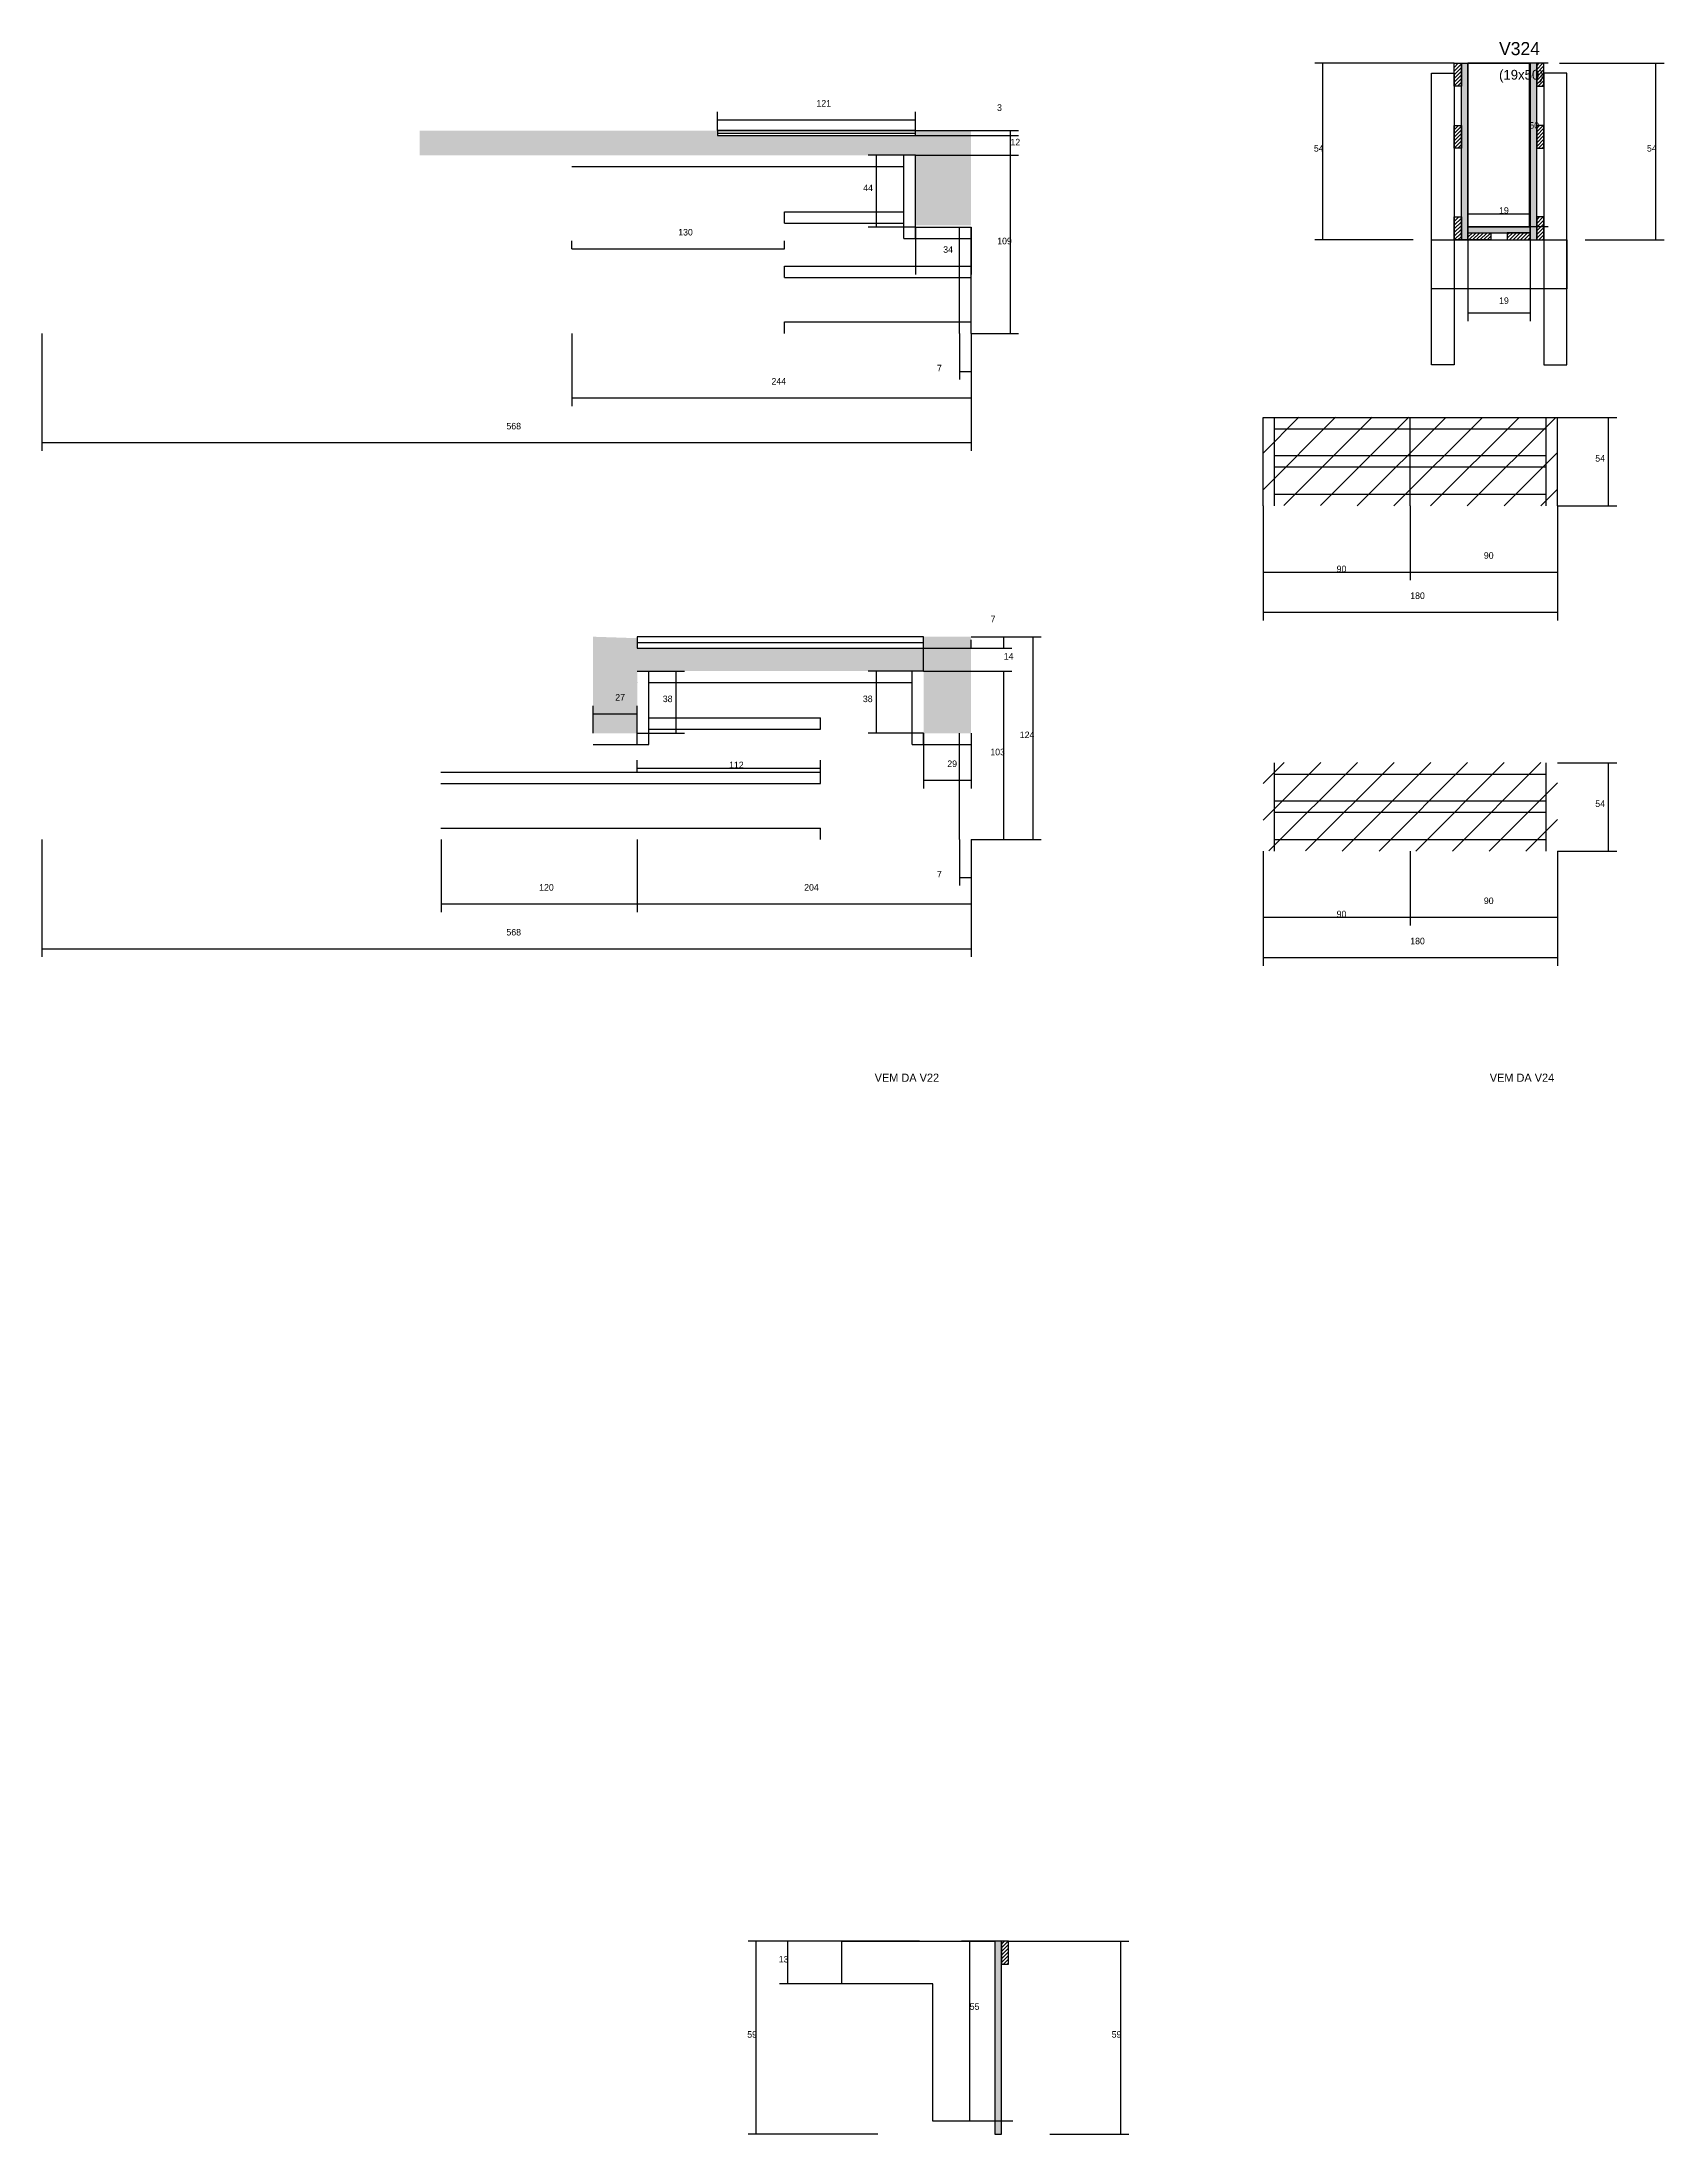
# Model space of a CAD drawing. Header units: metres. Extents: x 2301 to 3292, y 1188 to 2468.
import ezdxf

# ---------------------------------------------------------------- set-up
doc = ezdxf.new("R2010")
doc.units = ezdxf.units.M
for name, color, linetype in [('CONCRETO', 251, 'Continuous'), ('COTA', 241, 'Continuous'), ('Cota Seção (2x)', 4, 'Continuous'), ('Hachura', 253, 'Continuous'), ('Madeira', 126, 'Continuous'), ('Painéis', 200, 'Continuous'), ('REAPROVEITAMENTO', 251, 'Continuous'), ('SARR_2.2x7', 40, 'Continuous'), ('SARR_3.5x7', 81, 'Continuous'), ('SARR_EDITAR', 141, 'Continuous'), ('Texto Seção', 7, 'Continuous')]:
    doc.layers.add(name, color=color, linetype=linetype)

msp = doc.modelspace()

# ---------------------------------------------------------------- hatches: boundary and pattern name
at = {"layer": 'COTA'}
h = msp.add_hatch(dxfattribs=at)
h.set_pattern_fill('AR-CONC', scale=0.03)
h.paths.add_polyline_path([(2713.7, 2410.7), (2713.7, 2413.7), (2713.7, 2413.7), (2531.7, 2413.7), (2531.7, 2413.7), (2531.7, 2398.7), (2531.7, 2398.7), (2834.7, 2398.7), (2834.7, 2398.7), (2834.7, 2355.7), (2834.7, 2355.7), (2868.7, 2355.7), (2868.7, 2355.7), (2868.6, 2413.7), (2868.6, 2413.7), (2834.7, 2413.7), (2834.7, 2413.7), (2834.7, 2410.7), (2834.7, 2410.7), (2713.7, 2410.7)])
h = msp.add_hatch(dxfattribs=at)
h.set_pattern_fill('AR-CONC', scale=0.03)
h.paths.add_polyline_path([(2839.7, 2083.2), (2664.7, 2083.2), (2664.7, 2083.2), (2664.7, 2045.2), (2664.7, 2045.2), (2637.7, 2045.2), (2637.7, 2045.2), (2637.7, 2104.2), (2637.7, 2104.2), (2664.7, 2103.3), (2664.7, 2103.3), (2664.7, 2097.2), (2664.7, 2097.2), (2839.7, 2097.2), (2839.7, 2097.2), (2839.7, 2104.2), (2839.7, 2104.2), (2868.7, 2104.2), (2868.7, 2104.2), (2868.7, 2045.2), (2868.7, 2045.2), (2839.7, 2045.2), (2839.7, 2045.2), (2839.7, 2083.2)])
at = {"layer": 'Hachura'}
h = msp.add_hatch(dxfattribs=at)
h.set_pattern_fill('ANSI31', scale=0.5)
h.paths.add_polyline_path([(3168.5, 2440.9), (3164.1, 2440.9), (3164.1, 2440.9), (3164.1, 2454.9), (3164.1, 2454.9), (3168.5, 2454.9), (3168.5, 2454.9), (3168.5, 2440.9)])
h = msp.add_hatch(color=8, dxfattribs=at)
h.dxf.hatch_style = 1
h.paths.add_polyline_path([(3172.5, 2454.9), (3168.5, 2454.9), (3168.5, 2454.9), (3168.5, 2346.9), (3168.5, 2346.9), (3172.5, 2346.9), (3172.5, 2346.9), (3172.5, 2454.9)])
h = msp.add_hatch(color=8, dxfattribs=at)
h.dxf.hatch_style = 1
h.paths.add_polyline_path([(3214.5, 2454.9), (3210.5, 2454.9), (3210.5, 2454.9), (3210.5, 2346.9), (3210.5, 2346.9), (3214.5, 2346.9), (3214.5, 2346.9), (3214.5, 2454.9)])
h = msp.add_hatch(dxfattribs=at)
h.set_pattern_fill('ANSI31', scale=0.5)
h.paths.add_polyline_path([(3214.5, 2440.9), (3218.9, 2440.9), (3218.9, 2440.9), (3218.9, 2454.9), (3218.9, 2454.9), (3214.5, 2454.9), (3214.5, 2454.9), (3214.5, 2440.9)])
h = msp.add_hatch(dxfattribs=at)
h.set_pattern_fill('ANSI31', scale=0.5)
h.paths.add_polyline_path([(3168.5, 2402.9), (3164.1, 2402.9), (3164.1, 2402.9), (3164.1, 2416.9), (3164.1, 2416.9), (3168.5, 2416.9), (3168.5, 2416.9), (3168.5, 2402.9)])
h = msp.add_hatch(dxfattribs=at)
h.set_pattern_fill('ANSI31', scale=0.5)
h.paths.add_polyline_path([(3214.5, 2402.9), (3218.9, 2402.9), (3218.9, 2402.9), (3218.9, 2416.9), (3218.9, 2416.9), (3214.5, 2416.9), (3214.5, 2416.9), (3214.5, 2402.9)])
h = msp.add_hatch(dxfattribs=at)
h.set_pattern_fill('ANSI31', scale=0.5)
h.paths.add_polyline_path([(3168.5, 2346.9), (3164.1, 2346.9), (3164.1, 2346.9), (3164.1, 2360.9), (3164.1, 2360.9), (3168.5, 2360.9), (3168.5, 2360.9), (3168.5, 2346.9)])
h = msp.add_hatch(color=8, dxfattribs=at)
h.dxf.hatch_style = 1
h.paths.add_polyline_path([(3210.5, 2351.3), (3210.5, 2354.9), (3210.5, 2354.9), (3172.5, 2354.9), (3172.5, 2354.9), (3172.5, 2351.3), (3172.5, 2351.3), (3210.5, 2351.3)])
h = msp.add_hatch(dxfattribs=at)
h.set_pattern_fill('ANSI31', scale=0.5)
h.paths.add_polyline_path([(3214.5, 2346.9), (3218.9, 2346.9), (3218.9, 2346.9), (3218.9, 2360.9), (3218.9, 2360.9), (3214.5, 2360.9), (3214.5, 2360.9), (3214.5, 2346.9)])
h = msp.add_hatch(dxfattribs=at)
h.set_pattern_fill('ANSI31', scale=0.5)
h.paths.add_polyline_path([(3172.5, 2346.9), (3172.5, 2351.3), (3172.5, 2351.3), (3186.5, 2351.3), (3186.5, 2351.3), (3186.5, 2346.9), (3186.5, 2346.9), (3172.5, 2346.9)])
h = msp.add_hatch(dxfattribs=at)
h.set_pattern_fill('ANSI31', scale=0.5)
h.paths.add_polyline_path([(3210.5, 2346.9), (3210.5, 2351.3), (3210.5, 2351.3), (3196.5, 2351.3), (3196.5, 2351.3), (3196.5, 2346.9), (3196.5, 2346.9), (3210.5, 2346.9)])
h = msp.add_hatch(color=8, dxfattribs=at)
h.dxf.hatch_style = 1
h.paths.add_polyline_path([(2887.3, 1306.4), (2883.3, 1306.4), (2883.3, 1306.4), (2883.3, 1188.4), (2883.3, 1188.4), (2887.3, 1188.4), (2887.3, 1188.4), (2887.3, 1306.4)])
h = msp.add_hatch(dxfattribs=at)
h.set_pattern_fill('ANSI31', scale=0.5)
h.paths.add_polyline_path([(2887.3, 1292.4), (2891.7, 1292.4), (2891.7, 1292.4), (2891.7, 1306.4), (2891.7, 1306.4), (2887.3, 1306.4), (2887.3, 1306.4), (2887.3, 1292.4)])
at = {"layer": 'REAPROVEITAMENTO'}
h = msp.add_hatch(dxfattribs=at)
h.set_pattern_fill('ANSI31', scale=5)
h.paths.add_polyline_path([(3227.2, 2184.2), (3227.2, 2238.3), (3227.2, 2238.3), (3047.2, 2238.5), (3047.2, 2238.5), (3047.2, 2184.4), (3047.2, 2184.4), (3227.2, 2184.2)])
h = msp.add_hatch(dxfattribs=at)
h.set_pattern_fill('ANSI31', scale=5)
h.paths.add_polyline_path([(3227.2, 1973), (3227.2, 2027.2), (3227.2, 2027.2), (3047.2, 2027.3), (3047.2, 2027.3), (3047.2, 1973.2), (3047.2, 1973.2), (3227.2, 1973)])

# ---------------------------------------------------------------- linework, layer by layer
at = {"layer": 'CONCRETO'}
for points in [[(3172.5, 2454.9), (3172.5, 2454.9), (3210.5, 2454.9), (3210.5, 2426.9), (3210.5, 2426.9), (3210.5, 2354.9), (3172.5, 2354.9), (3172.5, 2454.9)], [(3172.5, 2354.9), (3210.5, 2354.9), (3210.5, 2454.9), (3172.5, 2454.9)], [(2789.7, 1280.4), (2789.7, 1306.4), (2845.3, 1306.4), (2845.3, 1306.4), (2883.3, 1306.4), (2883.3, 1196.4), (2845.3, 1196.4), (2845.3, 1280.4)]]:
    msp.add_lwpolyline(points, close=True, dxfattribs=at)
at = {"layer": 'COTA'}
for p, q in [((3164.1, 2454.9), (3078.8, 2454.9)), ((3083.8, 2346.9), (3083.8, 2454.9)), ((3228.5, 2454.9), (3292.4, 2454.9)), ((3287.4, 2346.9), (3287.4, 2454.9)), ((2713.7, 2413.7), (2713.7, 2425.3)), ((2713.7, 2420.3), (2834.7, 2420.3)), ((2834.7, 2413.7), (2834.7, 2425.3)), ((2834.7, 2413.7), (2897.8, 2413.7)), ((2834.7, 2410.7), (2897.8, 2410.7)), ((2834.7, 2410.7), (2897.8, 2410.7)), ((2892.8, 2410.7), (2892.8, 2413.7)), ((2892.8, 2398.7), (2892.8, 2410.7)), ((2834.7, 2398.7), (2805.9, 2398.7)), ((2810.9, 2354.7), (2810.9, 2398.7)), ((2834.7, 2398.7), (2897.8, 2398.7)), ((2834.7, 2398.7), (2897.8, 2398.7)), ((2892.8, 2289.7), (2892.8, 2398.7)), ((2834.7, 2354.7), (2805.9, 2354.7)), ((2834.7, 2354.7), (2834.7, 2325.8)), ((2868.7, 2354.7), (2868.7, 2325.8)), ((2624.7, 2341.4), (2624.7, 2346.4)), ((2754.7, 2341.4), (2754.7, 2346.4)), ((3138.9, 2346.9), (3078.8, 2346.9)), ((3172.5, 2346.9), (3172.5, 2297.2)), ((3210.5, 2346.9), (3210.5, 2297.2)), ((3244.1, 2346.9), (3292.4, 2346.9)), ((2624.7, 2341.4), (2754.7, 2341.4)), ((2834.7, 2330.8), (2868.7, 2330.8)), ((3172.5, 2302.2), (3210.5, 2302.2)), ((2300.7, 2289.7), (2300.7, 2217.9)), ((2624.7, 2289.7), (2624.7, 2245.3)), ((2861.7, 2289.7), (2861.7, 2261.5)), ((2868.7, 2289.7), (2868.7, 2245.3)), ((2868.7, 2289.7), (2897.8, 2289.7)), ((2868.7, 2289.7), (2868.7, 2261.5)), ((2868.7, 2289.7), (2868.7, 2217.9)), ((2861.7, 2266.5), (2868.7, 2266.5)), ((2624.7, 2250.3), (2868.7, 2250.3)), ((3227.2, 2238.3), (3263.4, 2238.3)), ((3258.4, 2184.3), (3258.4, 2238.3)), ((2300.7, 2222.9), (2868.7, 2222.9)), ((3047.2, 2184.3), (3047.2, 2138.7)), ((3047.2, 2184.3), (3047.2, 2114.2)), ((3137.2, 2184.3), (3137.2, 2138.7)), ((3137.2, 2184.3), (3137.2, 2138.7)), ((3227.2, 2184.3), (3227.2, 2138.7)), ((3227.2, 2184.3), (3227.2, 2114.2)), ((3227.2, 2184.3), (3263.4, 2184.3)), ((3047.2, 2143.7), (3137.2, 2143.7)), ((3137.2, 2143.7), (3227.2, 2143.7)), ((3047.2, 2119.2), (3227.2, 2119.2)), ((2839.7, 2083.2), (2839.7, 2102.2)), ((2868.7, 2104.2), (2893.7, 2104.2)), ((2868.7, 2104.2), (2911.6, 2104.2)), ((2868.7, 2097.2), (2868.7, 2102.2)), ((2888.7, 2097.2), (2888.7, 2104.2)), ((2906.6, 1980.2), (2906.6, 2104.2)), ((2839.7, 2097.2), (2868.7, 2097.2)), ((2868.7, 2097.2), (2893.7, 2097.2)), ((2664.7, 2083.2), (2693.5, 2083.2)), ((2688.5, 2045.2), (2688.5, 2083.2)), ((2839.7, 2083.2), (2805.9, 2083.2)), ((2810.9, 2045.2), (2810.9, 2083.2)), ((2839.7, 2083.2), (2893.7, 2083.2)), ((2888.7, 1980.2), (2888.7, 2083.2)), ((2637.7, 2045.2), (2637.7, 2062)), ((2664.7, 2045.2), (2664.7, 2062)), ((2637.7, 2057), (2664.7, 2057)), ((2664.7, 2045.2), (2693.5, 2045.2)), ((2839.7, 2045.2), (2805.9, 2045.2)), ((2839.7, 2045.2), (2839.7, 2011.4)), ((2868.7, 2045.2), (2868.7, 2011.4)), ((2664.7, 2021.4), (2664.7, 2028.8)), ((2664.7, 2023.8), (2776.7, 2023.8)), ((2776.7, 2021.4), (2776.7, 2028.8)), ((3227.2, 2027.1), (3263.4, 2027.1)), ((3258.4, 1973.1), (3258.4, 2027.1)), ((2839.7, 2016.4), (2868.7, 2016.4)), ((2300.7, 1980.2), (2300.7, 1908.4)), ((2544.7, 1980.2), (2544.7, 1935.8)), ((2664.7, 1980.2), (2664.7, 1935.8)), ((2664.7, 1980.2), (2664.7, 1935.8)), ((2861.7, 1980.2), (2861.7, 1952)), ((2868.7, 1980.2), (2893.7, 1980.2)), ((2868.7, 1980.2), (2911.6, 1980.2)), ((2868.7, 1980.2), (2868.7, 1952)), ((2868.7, 1980.2), (2868.7, 1935.8)), ((2868.7, 1980.2), (2868.7, 1908.4)), ((3047.2, 1973.1), (3047.2, 1927.6)), ((3047.2, 1973.1), (3047.2, 1903)), ((3137.2, 1973.1), (3137.2, 1927.6)), ((3137.2, 1973.1), (3137.2, 1927.6)), ((3227.2, 1973.1), (3227.2, 1927.6)), ((3227.2, 1973.1), (3227.2, 1903)), ((3227.2, 1973.1), (3263.4, 1973.1)), ((2861.7, 1957), (2868.7, 1957)), ((2544.7, 1940.8), (2664.7, 1940.8)), ((2664.7, 1940.8), (2868.7, 1940.8)), ((3047.2, 1932.6), (3137.2, 1932.6)), ((3137.2, 1932.6), (3227.2, 1932.6)), ((2300.7, 1913.4), (2868.7, 1913.4)), ((3047.2, 1908), (3227.2, 1908)), ((2837.3, 1306.4), (2732.4, 1306.4)), ((2737.4, 1188.4), (2737.4, 1306.4)), ((2789.7, 1306.4), (2751.7, 1306.4)), ((2756.7, 1280.4), (2756.7, 1306.4)), ((2891.7, 1306.4), (2965.2, 1306.4)), ((2960.2, 1188.4), (2960.2, 1306.4)), ((2789.7, 1280.4), (2751.7, 1280.4)), ((2811.7, 1188.4), (2732.4, 1188.4)), ((2916.9, 1188.4), (2965.2, 1188.4))]:
    msp.add_line(p, q, dxfattribs=at)
at = {"layer": 'Cota Seção (2x)'}
for p, q in [((3221.5, 2454.9), (3205, 2454.9)), ((3210, 2354.9), (3210, 2454.9)), ((3172.5, 2346.9), (3172.5, 2367.9)), ((3210.5, 2346.9), (3210.5, 2367.9)), ((3172.5, 2362.9), (3210.5, 2362.9)), ((3221.5, 2354.9), (3205, 2354.9)), ((2883.3, 1306.4), (2862.9, 1306.4)), ((2867.9, 1196.4), (2867.9, 1306.4)), ((2894.3, 1196.4), (2862.9, 1196.4))]:
    msp.add_line(p, q, dxfattribs=at)
at = {"layer": 'Madeira'}
for points in [[(3168.5, 2440.9), (3164.1, 2440.9), (3164.1, 2454.9), (3168.5, 2454.9)], [(3214.5, 2440.9), (3218.9, 2440.9), (3218.9, 2454.9), (3214.5, 2454.9)], [(3168.5, 2402.9), (3164.1, 2402.9), (3164.1, 2416.9), (3168.5, 2416.9)], [(3214.5, 2402.9), (3218.9, 2402.9), (3218.9, 2416.9), (3214.5, 2416.9)], [(3168.5, 2346.9), (3164.1, 2346.9), (3164.1, 2360.9), (3168.5, 2360.9)], [(3214.5, 2346.9), (3218.9, 2346.9), (3218.9, 2360.9), (3214.5, 2360.9)], [(3172.5, 2346.9), (3172.5, 2351.3), (3186.5, 2351.3), (3186.5, 2346.9)], [(3210.5, 2346.9), (3210.5, 2351.3), (3196.5, 2351.3), (3196.5, 2346.9)], [(2887.3, 1292.4), (2891.7, 1292.4), (2891.7, 1306.4), (2887.3, 1306.4)]]:
    msp.add_lwpolyline(points, close=True, dxfattribs=at)
at = {"layer": 'Painéis'}
for p, q in [((3172.5, 2346.9), (3172.5, 2454.9)), ((3210.5, 2346.9), (3210.5, 2454.9)), ((2713.7, 2413.7), (2834.7, 2413.7)), ((2713.7, 2410.7), (2834.7, 2410.7)), ((2834.7, 2354.7), (2834.7, 2398.7)), ((2834.7, 2354.7), (2868.7, 2354.7)), ((2868.7, 2289.7), (2868.7, 2354.7)), ((3172.5, 2354.9), (3210.5, 2354.9)), ((3172.5, 2351.3), (3172.5, 2354.9)), ((3210.5, 2351.3), (3210.5, 2354.9)), ((3047.2, 2238.3), (3227.2, 2238.3)), ((3047.2, 2184.3), (3047.2, 2238.3)), ((3137.2, 2184.3), (3137.2, 2238.3)), ((3227.2, 2184.3), (3227.2, 2238.3))]:
    msp.add_line(p, q, dxfattribs=at)
for points in [[(3168.5, 2454.9), (3172.5, 2454.9), (3172.5, 2346.9), (3168.5, 2346.9)], [(3214.5, 2454.9), (3210.5, 2454.9), (3210.5, 2346.9), (3214.5, 2346.9)], [(2834.7, 2413.7), (2713.7, 2413.7), (2713.7, 2410.7), (2834.7, 2410.7)], [(3210.5, 2351.3), (3210.5, 2354.9), (3172.5, 2354.9), (3172.5, 2351.3)], [(2664.7, 2097.2), (2839.7, 2097.2), (2839.7, 2104.2), (2664.7, 2104.2)], [(2887.3, 1306.4), (2883.3, 1306.4), (2883.3, 1188.4), (2887.3, 1188.4)]]:
    msp.add_lwpolyline(points, close=True, dxfattribs=at)
at = {"layer": 'SARR_2.2x7'}
for p, q in [((2827.7, 2347.7), (2827.7, 2398.7)), ((2624.7, 2391.7), (2827.7, 2391.7)), ((2754.7, 2364.1), (2827.7, 2364.1)), ((2754.7, 2357.1), (2754.7, 2364.1)), ((2754.7, 2357.1), (2827.7, 2357.1)), ((2834.7, 2347.7), (2834.7, 2354.7)), ((2861.7, 2289.7), (2861.7, 2354.7)), ((2827.7, 2347.7), (2834.7, 2347.7)), ((2834.7, 2347.7), (2868.7, 2347.7)), ((2754.7, 2330.8), (2868.7, 2330.8)), ((2754.7, 2323.8), (2754.7, 2330.8)), ((2754.7, 2323.8), (2868.7, 2323.8)), ((2754.7, 2296.7), (2868.7, 2296.7)), ((2754.7, 2289.7), (2754.7, 2296.7)), ((3054.2, 2184.3), (3054.2, 2238.3)), ((3054.2, 2231.3), (3137.2, 2231.3)), ((3137.2, 2231.3), (3220.2, 2231.3)), ((3220.2, 2184.3), (3220.2, 2238.3)), ((3054.2, 2215.1), (3137.2, 2215.1)), ((3137.2, 2215.1), (3220.2, 2215.1)), ((3054.2, 2208.1), (3137.2, 2208.1)), ((3137.2, 2208.1), (3220.2, 2208.1)), ((3054.2, 2191.3), (3137.2, 2191.3)), ((3137.2, 2191.3), (3220.2, 2191.3)), ((2664.7, 2100.7), (2839.7, 2100.7)), ((2664.7, 2076.2), (2664.7, 2076.2)), ((2671.7, 2038.2), (2671.7, 2083.2)), ((2671.7, 2076.2), (2832.7, 2076.2)), ((2832.7, 2038.2), (2832.7, 2083.2)), ((2664.7, 2049.6), (2664.7, 2049.6)), ((2671.7, 2054.6), (2776.7, 2054.6)), ((2671.7, 2047.6), (2776.7, 2047.6)), ((2776.7, 2047.6), (2776.7, 2054.6)), ((2637.7, 2038.2), (2664.7, 2038.2)), ((2664.7, 2038.2), (2664.7, 2045.2)), ((2664.7, 2042.6), (2664.7, 2042.6)), ((2664.7, 2038.2), (2671.7, 2038.2)), ((2832.7, 2038.2), (2839.7, 2038.2)), ((2839.7, 2038.2), (2839.7, 2045.2)), ((2839.7, 2038.2), (2868.7, 2038.2)), ((2861.7, 1980.2), (2861.7, 2045.2)), ((3054.2, 1973.1), (3054.2, 2027.1)), ((3220.2, 1973.1), (3220.2, 2027.1)), ((2544.6, 2021.4), (2664.7, 2021.4)), ((2544.6, 2014.4), (2664.7, 2014.4)), ((2664.7, 2021.4), (2776.7, 2021.4)), ((2664.7, 2014.4), (2776.7, 2014.4)), ((2776.7, 2014.4), (2776.7, 2021.4)), ((3054.2, 2020.1), (3137.2, 2020.1)), ((3137.2, 2020.1), (3220.2, 2020.1)), ((3054.2, 2003.9), (3137.2, 2003.9)), ((3054.2, 1996.9), (3137.2, 1996.9)), ((3137.2, 2003.9), (3220.2, 2003.9)), ((3137.2, 1996.9), (3220.2, 1996.9)), ((2544.6, 1987.2), (2664.7, 1987.2)), ((2664.7, 1987.2), (2776.7, 1987.2)), ((2776.7, 1980.2), (2776.7, 1987.2)), ((3054.2, 1980.1), (3137.2, 1980.1)), ((3137.2, 1980.1), (3220.2, 1980.1))]:
    msp.add_line(p, q, dxfattribs=at)
at = {"layer": 'SARR_3.5x7'}
for points in [[(3150.1, 2448.9), (3164.1, 2448.9), (3164.1, 2270.5), (3150.1, 2270.5)], [(3232.9, 2448.9), (3218.9, 2448.9), (3218.9, 2270.5), (3232.9, 2270.5)], [(3150.1, 2346.9), (3232.9, 2346.9), (3232.9, 2316.9), (3150.1, 2316.9)]]:
    msp.add_lwpolyline(points, close=True, dxfattribs=at)
at = {"layer": 'SARR_EDITAR'}
msp.add_line((2713.7, 2412.2), (2834.7, 2412.2), dxfattribs=at)

# ---------------------------------------------------------------- texts
at = {"layer": 'COTA'}
for s, p in [('121', (2774.2, 2428.4)), ('3', (2884.6, 2425.8)), ('12', (2892.8, 2404.7)), ('54', (3078.3, 2400.9)), ('54', (3281.9, 2400.9)), ('44', (2802.8, 2376.7)), ('130', (2689.7, 2349.6)), ('34', (2851.7, 2339)), ('109', (2884.7, 2344.2)), ('19', (3191.5, 2307.7)), ('7', (2847.9, 2266.5)), ('244', (2746.7, 2258.4)), ('568', (2584.7, 2231)), ('54', (3250.3, 2211.3)), ('90', (3182.2, 2151.9)), ('90', (3092.2, 2143.7)), ('180', (3137.2, 2127.3)), ('7', (2880.7, 2113.1)), ('14', (2888.7, 2090.2)), ('27', (2651.2, 2065.1)), ('38', (2680.3, 2064.2)), ('38', (2802.6, 2064.2)), ('103', (2880.5, 2031.7)), ('124', (2898.5, 2042.2)), ('112', (2720.8, 2023.8)), ('29', (2854.2, 2024.5)), ('54', (3250.3, 2000.1)), ('7', (2847.9, 1957)), ('120', (2604.7, 1948.9)), ('204', (2766.7, 1948.9)), ('90', (3092.2, 1932.6)), ('90', (3182.2, 1940.7)), ('568', (2584.7, 1921.5)), ('180', (3137.2, 1916.1)), ('13', (2751.2, 1293.4)), ('59', (2731.9, 1247.4)), ('59', (2954.7, 1247.4))]:
    msp.add_text(s, height=4, dxfattribs=at).set_placement(p)
at = {"layer": 'Cota Seção (2x)'}
for s, p in [('50', (3210, 2414.9)), ('19', (3191.5, 2362.9)), ('55', (2867.9, 1264.4))]:
    msp.add_text(s, height=4, dxfattribs=at).set_placement(p)
at = {"layer": 'Texto Seção'}
for s, height, p in [('V324', 8, (3191.5, 2459.9)), ('(19x50)', 6, (3191.5, 2444.9)), ('VEM DA V22', 5, (2809.8, 1832)), ('VEM DA V24', 5, (3185.8, 1832))]:
    msp.add_text(s, height=height, dxfattribs=at).set_placement(p)

doc.saveas('drawing.dxf')
